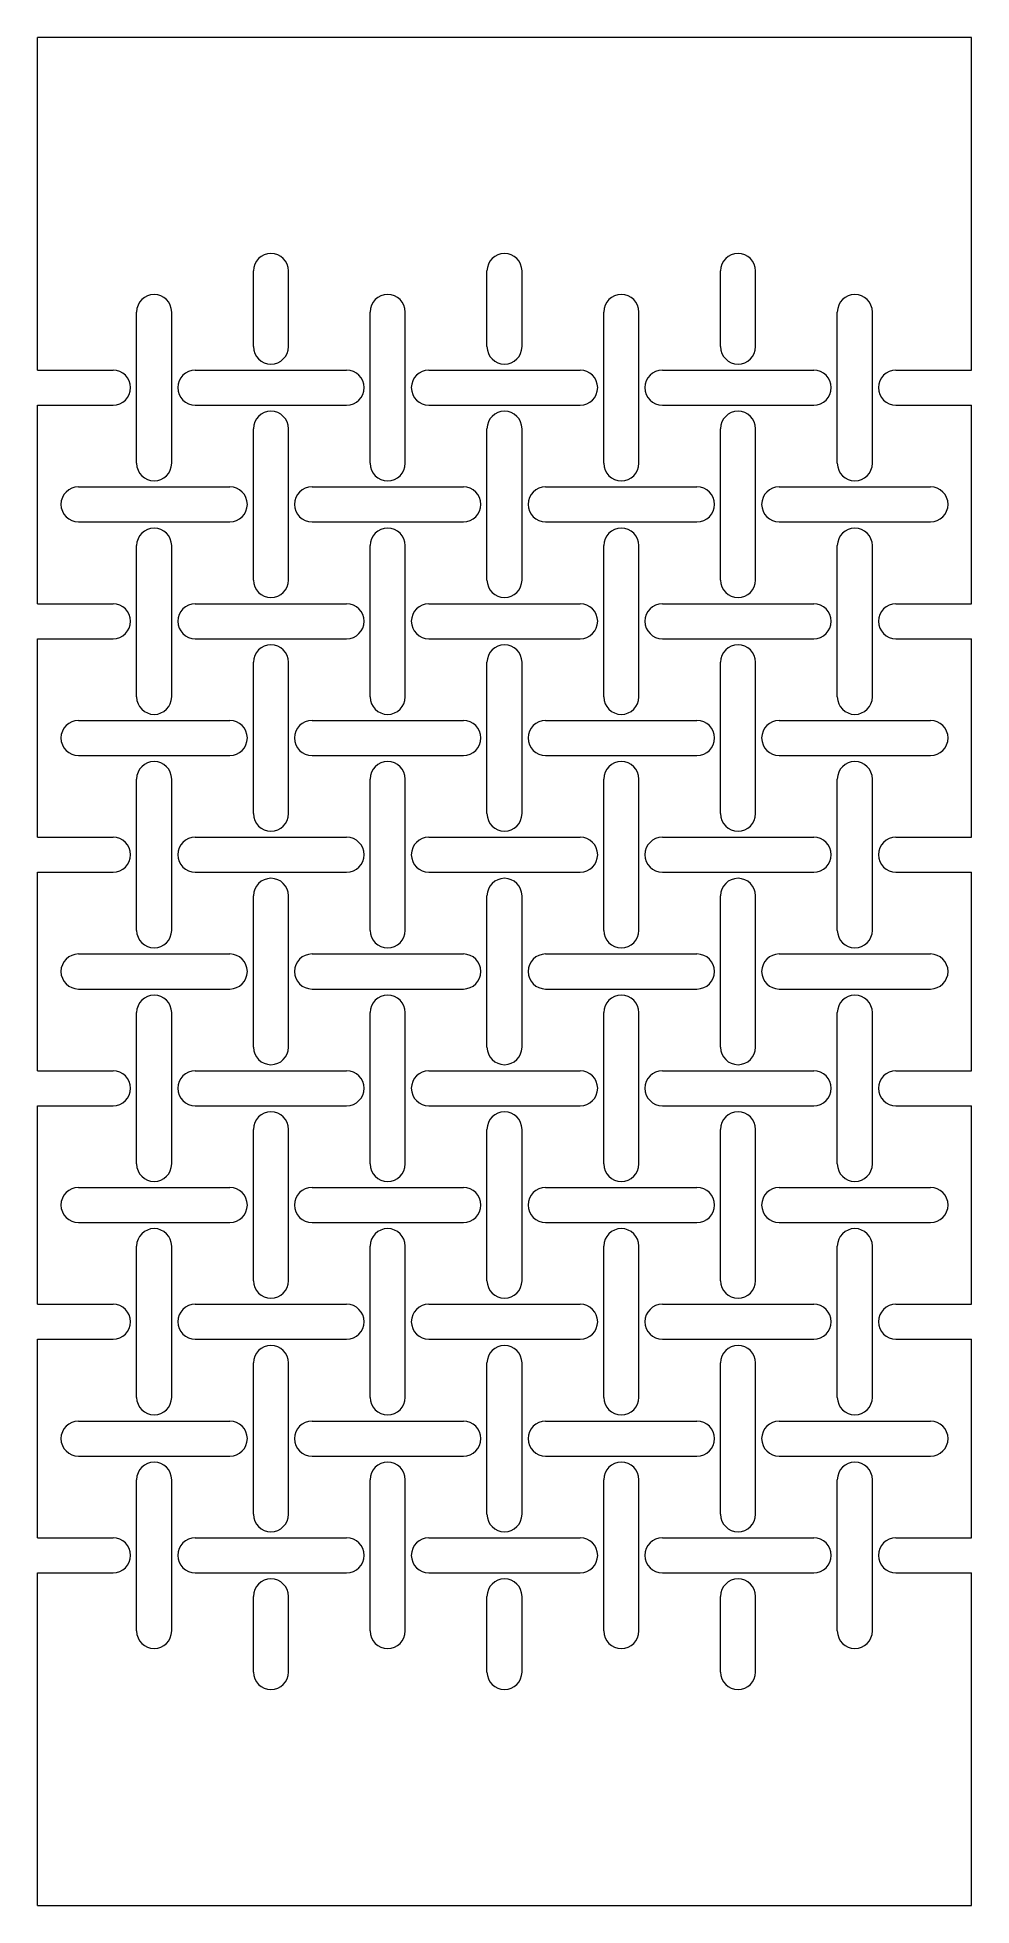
# Model space of a CAD drawing. Header units: metres. Extents: x 0 to 80, y 0 to 160.
import ezdxf

# ---------------------------------------------------------------- set-up
doc = ezdxf.new("R2010")
doc.units = ezdxf.units.M
doc.layers.add('TOP', color=1, linetype='Continuous', lineweight=0)

msp = doc.modelspace()

# ---------------------------------------------------------------- linework, layer by layer
at = {"layer": 'TOP'}
for p, q in [((80, 160), (0, 160)), ((0, 131.5), (0, 160)), ((80, 131.5), (80, 160)), ((18.5, 133.5207), (18.5, 140)), ((21.5, 133.5207), (21.5, 140)), ((38.5, 133.5207), (38.5, 140)), ((41.5, 133.5207), (41.5, 140)), ((58.5, 133.5207), (58.5, 140)), ((61.5, 133.5207), (61.5, 140)), ((8.5, 123.5207), (8.5, 136.4793)), ((11.5, 123.5207), (11.5, 136.4793)), ((28.5, 123.5207), (28.5, 136.4793)), ((31.5, 123.5207), (31.5, 136.4793)), ((48.5, 123.5207), (48.5, 136.4793)), ((51.5, 123.5207), (51.5, 136.4793)), ((68.5, 123.5207), (68.5, 136.4793)), ((71.5, 123.5207), (71.5, 136.4793)), ((0, 131.5), (6.4793, 131.5)), ((13.5207, 131.5), (26.4793, 131.5)), ((33.5207, 131.5), (46.4793, 131.5)), ((53.5207, 131.5), (66.4793, 131.5)), ((73.5207, 131.5), (80, 131.5)), ((0, 128.5), (6.4793, 128.5)), ((0, 111.5), (0, 128.5)), ((13.5207, 128.5), (26.4793, 128.5)), ((33.5207, 128.5), (46.4793, 128.5)), ((53.5207, 128.5), (66.4793, 128.5)), ((73.5207, 128.5), (80, 128.5)), ((80, 111.5), (80, 128.5)), ((18.5, 113.5207), (18.5, 126.4793)), ((21.5, 113.5207), (21.5, 126.4793)), ((38.5, 113.5207), (38.5, 126.4793)), ((41.5, 113.5207), (41.5, 126.4793)), ((58.5, 113.5207), (58.5, 126.4793)), ((61.5, 113.5207), (61.5, 126.4793)), ((3.5207, 121.5), (16.4793, 121.5)), ((23.5207, 121.5), (36.4793, 121.5)), ((43.5207, 121.5), (56.4793, 121.5)), ((63.5207, 121.5), (76.4793, 121.5)), ((3.5207, 118.5), (16.4793, 118.5)), ((23.5207, 118.5), (36.4793, 118.5)), ((43.5207, 118.5), (56.4793, 118.5)), ((63.5207, 118.5), (76.4793, 118.5)), ((8.5, 103.5207), (8.5, 116.4793)), ((11.5, 103.5207), (11.5, 116.4793)), ((28.5, 103.5207), (28.5, 116.4793)), ((31.5, 103.5207), (31.5, 116.4793)), ((48.5, 103.5207), (48.5, 116.4793)), ((51.5, 103.5207), (51.5, 116.4793)), ((68.5, 103.5207), (68.5, 116.4793)), ((71.5, 103.5207), (71.5, 116.4793)), ((0, 111.5), (6.4793, 111.5)), ((13.5207, 111.5), (26.4793, 111.5)), ((33.5207, 111.5), (46.4793, 111.5)), ((53.5207, 111.5), (66.4793, 111.5)), ((73.5207, 111.5), (80, 111.5)), ((0, 108.5), (6.4793, 108.5)), ((0, 91.5), (0, 108.5)), ((13.5207, 108.5), (26.4793, 108.5)), ((33.5207, 108.5), (46.4793, 108.5)), ((53.5207, 108.5), (66.4793, 108.5)), ((73.5207, 108.5), (80, 108.5)), ((80, 91.5), (80, 108.5)), ((18.5, 93.5207), (18.5, 106.4793)), ((21.5, 93.5207), (21.5, 106.4793)), ((38.5, 93.5207), (38.5, 106.4793)), ((41.5, 93.5207), (41.5, 106.4793)), ((58.5, 93.5207), (58.5, 106.4793)), ((61.5, 93.5207), (61.5, 106.4793)), ((3.5207, 101.5), (16.4793, 101.5)), ((23.5207, 101.5), (36.4793, 101.5)), ((43.5207, 101.5), (56.4793, 101.5)), ((63.5207, 101.5), (76.4793, 101.5)), ((3.5207, 98.5), (16.4793, 98.5)), ((23.5207, 98.5), (36.4793, 98.5)), ((43.5207, 98.5), (56.4793, 98.5)), ((63.5207, 98.5), (76.4793, 98.5)), ((8.5, 83.5207), (8.5, 96.4793)), ((11.5, 83.5207), (11.5, 96.4793)), ((28.5, 83.5207), (28.5, 96.4793)), ((31.5, 83.5207), (31.5, 96.4793)), ((48.5, 83.5207), (48.5, 96.4793)), ((51.5, 83.5207), (51.5, 96.4793)), ((68.5, 83.5207), (68.5, 96.4793)), ((71.5, 83.5207), (71.5, 96.4793)), ((0, 91.5), (6.4793, 91.5)), ((13.5207, 91.5), (26.4793, 91.5)), ((33.5207, 91.5), (46.4793, 91.5)), ((53.5207, 91.5), (66.4793, 91.5)), ((73.5207, 91.5), (80, 91.5)), ((0, 88.5), (6.4793, 88.5)), ((0, 71.5), (0, 88.5)), ((13.5207, 88.5), (26.4793, 88.5)), ((33.5207, 88.5), (46.4793, 88.5)), ((53.5207, 88.5), (66.4793, 88.5)), ((73.5207, 88.5), (80, 88.5)), ((80, 71.5), (80, 88.5)), ((18.5, 73.5207), (18.5, 86.4793)), ((21.5, 73.5207), (21.5, 86.4793)), ((38.5, 73.5207), (38.5, 86.4793)), ((41.5, 73.5207), (41.5, 86.4793)), ((58.5, 73.5207), (58.5, 86.4793)), ((61.5, 73.5207), (61.5, 86.4793)), ((3.5207, 81.5), (16.4793, 81.5)), ((23.5207, 81.5), (36.4793, 81.5)), ((43.5207, 81.5), (56.4793, 81.5)), ((63.5207, 81.5), (76.4793, 81.5)), ((3.5207, 78.5), (16.4793, 78.5)), ((23.5207, 78.5), (36.4793, 78.5)), ((43.5207, 78.5), (56.4793, 78.5)), ((63.5207, 78.5), (76.4793, 78.5)), ((8.5, 63.5207), (8.5, 76.4793)), ((11.5, 63.5207), (11.5, 76.4793)), ((28.5, 63.5207), (28.5, 76.4793)), ((31.5, 63.5207), (31.5, 76.4793)), ((48.5, 63.5207), (48.5, 76.4793)), ((51.5, 63.5207), (51.5, 76.4793)), ((68.5, 63.5207), (68.5, 76.4793)), ((71.5, 63.5207), (71.5, 76.4793)), ((0, 71.5), (6.4793, 71.5)), ((13.5207, 71.5), (26.4793, 71.5)), ((33.5207, 71.5), (46.4793, 71.5)), ((53.5207, 71.5), (66.4793, 71.5)), ((73.5207, 71.5), (80, 71.5)), ((0, 68.5), (6.4793, 68.5)), ((0, 51.5), (0, 68.5)), ((13.5207, 68.5), (26.4793, 68.5)), ((33.5207, 68.5), (46.4793, 68.5)), ((53.5207, 68.5), (66.4793, 68.5)), ((73.5207, 68.5), (80, 68.5)), ((80, 51.5), (80, 68.5)), ((18.5, 53.5207), (18.5, 66.4793)), ((21.5, 53.5207), (21.5, 66.4793)), ((38.5, 53.5207), (38.5, 66.4793)), ((41.5, 53.5207), (41.5, 66.4793)), ((58.5, 53.5207), (58.5, 66.4793)), ((61.5, 53.5207), (61.5, 66.4793)), ((3.5207, 61.5), (16.4793, 61.5)), ((23.5207, 61.5), (36.4793, 61.5)), ((43.5207, 61.5), (56.4793, 61.5)), ((63.5207, 61.5), (76.4793, 61.5)), ((3.5207, 58.5), (16.4793, 58.5)), ((23.5207, 58.5), (36.4793, 58.5)), ((43.5207, 58.5), (56.4793, 58.5)), ((63.5207, 58.5), (76.4793, 58.5)), ((8.5, 43.5207), (8.5, 56.4793)), ((11.5, 43.5207), (11.5, 56.4793)), ((28.5, 43.5207), (28.5, 56.4793)), ((31.5, 43.5207), (31.5, 56.4793)), ((48.5, 43.5207), (48.5, 56.4793)), ((51.5, 43.5207), (51.5, 56.4793)), ((68.5, 43.5207), (68.5, 56.4793)), ((71.5, 43.5207), (71.5, 56.4793)), ((0, 51.5), (6.4793, 51.5)), ((13.5207, 51.5), (26.4793, 51.5)), ((33.5207, 51.5), (46.4793, 51.5)), ((53.5207, 51.5), (66.4793, 51.5)), ((73.5207, 51.5), (80, 51.5)), ((0, 48.5), (6.4793, 48.5)), ((0, 31.5), (0, 48.5)), ((13.5207, 48.5), (26.4793, 48.5)), ((33.5207, 48.5), (46.4793, 48.5)), ((53.5207, 48.5), (66.4793, 48.5)), ((73.5207, 48.5), (80, 48.5)), ((80, 31.5), (80, 48.5)), ((18.5, 33.5207), (18.5, 46.4793)), ((21.5, 33.5207), (21.5, 46.4793)), ((38.5, 33.5207), (38.5, 46.4793)), ((41.5, 33.5207), (41.5, 46.4793)), ((58.5, 33.5207), (58.5, 46.4793)), ((61.5, 33.5207), (61.5, 46.4793)), ((3.5207, 41.5), (16.4793, 41.5)), ((23.5207, 41.5), (36.4793, 41.5)), ((43.5207, 41.5), (56.4793, 41.5)), ((63.5207, 41.5), (76.4793, 41.5)), ((3.5207, 38.5), (16.4793, 38.5)), ((23.5207, 38.5), (36.4793, 38.5)), ((43.5207, 38.5), (56.4793, 38.5)), ((63.5207, 38.5), (76.4793, 38.5)), ((8.5, 23.5207), (8.5, 36.4793)), ((11.5, 23.5207), (11.5, 36.4793)), ((28.5, 23.5207), (28.5, 36.4793)), ((31.5, 23.5207), (31.5, 36.4793)), ((48.5, 23.5207), (48.5, 36.4793)), ((51.5, 23.5207), (51.5, 36.4793)), ((68.5, 23.5207), (68.5, 36.4793)), ((71.5, 23.5207), (71.5, 36.4793)), ((0, 31.5), (6.4793, 31.5)), ((13.5207, 31.5), (26.4793, 31.5)), ((33.5207, 31.5), (46.4793, 31.5)), ((53.5207, 31.5), (66.4793, 31.5)), ((73.5207, 31.5), (80, 31.5)), ((0, 28.5), (6.4793, 28.5)), ((0, 0), (0, 28.5)), ((13.5207, 28.5), (26.4793, 28.5)), ((33.5207, 28.5), (46.4793, 28.5)), ((53.5207, 28.5), (66.4793, 28.5)), ((73.5207, 28.5), (80, 28.5)), ((80, 0), (80, 28.5)), ((18.5, 20), (18.5, 26.4793)), ((21.5, 20), (21.5, 26.4793)), ((38.5, 20), (38.5, 26.4793)), ((41.5, 20), (41.5, 26.4793)), ((58.5, 20), (58.5, 26.4793)), ((61.5, 20), (61.5, 26.4793)), ((0, 0), (80, 0))]:
    msp.add_line(p, q, dxfattribs=at)
for centre, start, end in [((20, 140), 0, 180), ((40, 140), 0, 180), ((60, 140), 0, 180), ((10, 136.4793), 0, 180), ((30, 136.4793), 0, 180), ((50, 136.4793), 0, 180), ((70, 136.4793), 0, 180), ((20, 133.5207), -180, 0), ((40, 133.5207), -180, 0), ((60, 133.5207), -180, 0), ((6.4793, 130), -90, 90), ((13.5207, 130), -270, -90), ((26.4793, 130), -90, 90), ((33.5207, 130), -270, -90), ((46.4793, 130), -90, 90), ((53.5207, 130), -270, -90), ((66.4793, 130), -90, 90), ((73.5207, 130), -270, -90), ((20, 126.4793), 0, 180), ((40, 126.4793), 0, 180), ((60, 126.4793), 0, 180), ((10, 123.5207), -180, 0), ((30, 123.5207), -180, 0), ((50, 123.5207), -180, 0), ((70, 123.5207), -180, 0), ((3.5207, 120), -270, -90), ((16.4793, 120), -90, 90), ((23.5207, 120), -270, -90), ((36.4793, 120), -90, 90), ((43.5207, 120), -270, -90), ((56.4793, 120), -90, 90), ((63.5207, 120), -270, -90), ((76.4793, 120), -90, 90), ((10, 116.4793), 0, 180), ((30, 116.4793), 0, 180), ((50, 116.4793), 0, 180), ((70, 116.4793), 0, 180), ((20, 113.5207), -180, 0), ((40, 113.5207), -180, 0), ((60, 113.5207), -180, 0), ((6.4793, 110), -90, 90), ((13.5207, 110), -270, -90), ((26.4793, 110), -90, 90), ((33.5207, 110), -270, -90), ((46.4793, 110), -90, 90), ((53.5207, 110), -270, -90), ((66.4793, 110), -90, 90), ((73.5207, 110), -270, -90), ((20, 106.4793), 0, 180), ((40, 106.4793), 0, 180), ((60, 106.4793), 0, 180), ((10, 103.5207), -180, 0), ((30, 103.5207), -180, 0), ((50, 103.5207), -180, 0), ((70, 103.5207), -180, 0), ((3.5207, 100), -270, -90), ((16.4793, 100), -90, 90), ((23.5207, 100), -270, -90), ((36.4793, 100), -90, 90), ((43.5207, 100), -270, -90), ((56.4793, 100), -90, 90), ((63.5207, 100), -270, -90), ((76.4793, 100), -90, 90), ((10, 96.4793), 0, 180), ((30, 96.4793), 0, 180), ((50, 96.4793), 0, 180), ((70, 96.4793), 0, 180), ((20, 93.5207), -180, 0), ((40, 93.5207), -180, 0), ((60, 93.5207), -180, 0), ((6.4793, 90), -90, 90), ((13.5207, 90), -270, -90), ((26.4793, 90), -90, 90), ((33.5207, 90), -270, -90), ((46.4793, 90), -90, 90), ((53.5207, 90), -270, -90), ((66.4793, 90), -90, 90), ((73.5207, 90), -270, -90), ((20, 86.4793), 0, 180), ((40, 86.4793), 0, 180), ((60, 86.4793), 0, 180), ((10, 83.5207), -180, 0), ((30, 83.5207), -180, 0), ((50, 83.5207), -180, 0), ((70, 83.5207), -180, 0), ((3.5207, 80), -270, -90), ((16.4793, 80), -90, 90), ((23.5207, 80), -270, -90), ((36.4793, 80), -90, 90), ((43.5207, 80), -270, -90), ((56.4793, 80), -90, 90), ((63.5207, 80), -270, -90), ((76.4793, 80), -90, 90), ((10, 76.4793), 0, 180), ((30, 76.4793), 0, 180), ((50, 76.4793), 0, 180), ((70, 76.4793), 0, 180), ((20, 73.5207), -180, 0), ((40, 73.5207), -180, 0), ((60, 73.5207), -180, 0), ((6.4793, 70), -90, 90), ((13.5207, 70), -270, -90), ((26.4793, 70), -90, 90), ((33.5207, 70), -270, -90), ((46.4793, 70), -90, 90), ((53.5207, 70), -270, -90), ((66.4793, 70), -90, 90), ((73.5207, 70), -270, -90), ((20, 66.4793), 0, 180), ((40, 66.4793), 0, 180), ((60, 66.4793), 0, 180), ((10, 63.5207), -180, 0), ((30, 63.5207), -180, 0), ((50, 63.5207), -180, 0), ((70, 63.5207), -180, 0), ((3.5207, 60), -270, -90), ((16.4793, 60), -90, 90), ((23.5207, 60), -270, -90), ((36.4793, 60), -90, 90), ((43.5207, 60), -270, -90), ((56.4793, 60), -90, 90), ((63.5207, 60), -270, -90), ((76.4793, 60), -90, 90), ((10, 56.4793), 0, 180), ((30, 56.4793), 0, 180), ((50, 56.4793), 0, 180), ((70, 56.4793), 0, 180), ((20, 53.5207), -180, 0), ((40, 53.5207), -180, 0), ((60, 53.5207), -180, 0), ((6.4793, 50), -90, 90), ((13.5207, 50), -270, -90), ((26.4793, 50), -90, 90), ((33.5207, 50), -270, -90), ((46.4793, 50), -90, 90), ((53.5207, 50), -270, -90), ((66.4793, 50), -90, 90), ((73.5207, 50), -270, -90), ((20, 46.4793), 0, 180), ((40, 46.4793), 0, 180), ((60, 46.4793), 0, 180), ((10, 43.5207), -180, 0), ((30, 43.5207), -180, 0), ((50, 43.5207), -180, 0), ((70, 43.5207), -180, 0), ((3.5207, 40), -270, -90), ((16.4793, 40), -90, 90), ((23.5207, 40), -270, -90), ((36.4793, 40), -90, 90), ((43.5207, 40), -270, -90), ((56.4793, 40), -90, 90), ((63.5207, 40), -270, -90), ((76.4793, 40), -90, 90), ((10, 36.4793), 0, 180), ((30, 36.4793), 0, 180), ((50, 36.4793), 0, 180), ((70, 36.4793), 0, 180), ((20, 33.5207), -180, 0), ((40, 33.5207), -180, 0), ((60, 33.5207), -180, 0), ((6.4793, 30), -90, 90), ((13.5207, 30), -270, -90), ((26.4793, 30), -90, 90), ((33.5207, 30), -270, -90), ((46.4793, 30), -90, 90), ((53.5207, 30), -270, -90), ((66.4793, 30), -90, 90), ((73.5207, 30), -270, -90), ((20, 26.4793), 0, 180), ((40, 26.4793), 0, 180), ((60, 26.4793), 0, 180), ((10, 23.5207), -180, 0), ((30, 23.5207), -180, 0), ((50, 23.5207), -180, 0), ((70, 23.5207), -180, 0), ((20, 20), -180, 0), ((40, 20), -180, 0), ((60, 20), -180, 0)]:
    msp.add_arc(centre, 1.5, start, end, dxfattribs=at)

doc.saveas('drawing.dxf')
